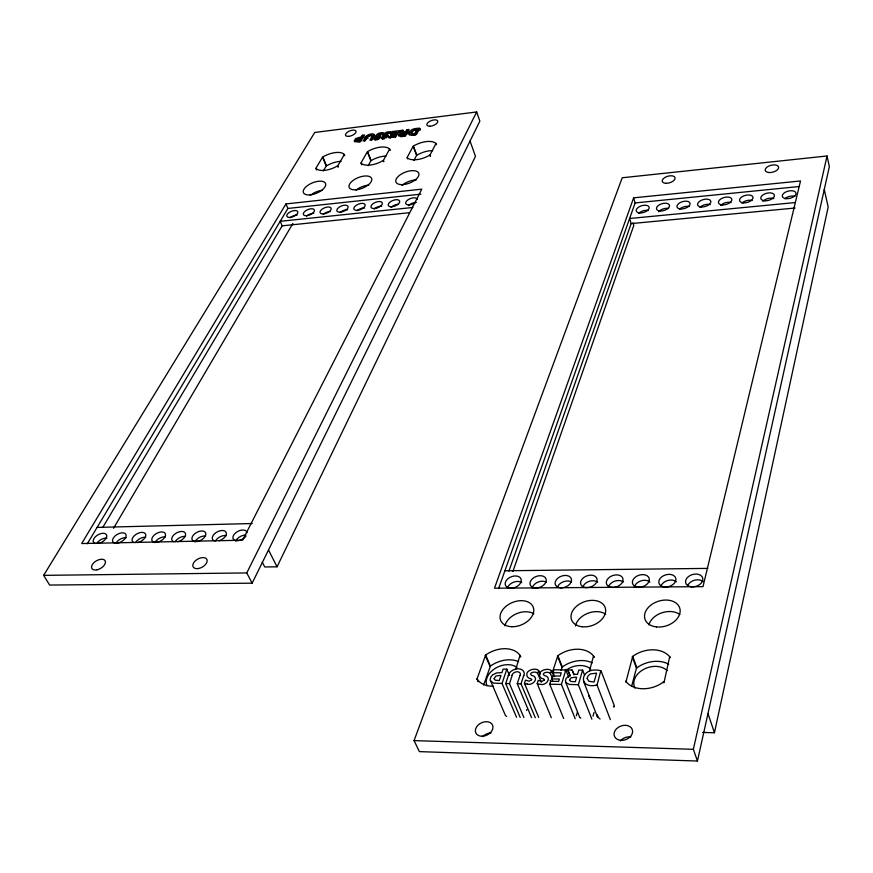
<?xml version="1.0" encoding="UTF-8"?>
<svg xmlns="http://www.w3.org/2000/svg" width="873" height="873" viewBox="0 0 873 873"><rect width="100%" height="100%" fill="white"/><g stroke="black" fill="none" stroke-linecap="round" stroke-linejoin="round"><path stroke-width="1.31" d="M409.295 134.879L410.441 132.805L413.311 130.95M597.034 714.529L597.569 717.202M401.318 136.155L402.027 135.206M404.646 133.307L404.974 133.263A9.69 4.463 -20.9 0 1 406.338 133.132L405.77 131.616L406.796 129.728L409.044 129.455L405.618 135.752C396.593 138.676 399.005 133.602 404.515 132.892A7.704 3.536 -20.9 0 1 405.094 132.849L405.661 134.366L404.625 136.275L401.46 136.417M544.479 680.002L541.969 681.387L538.226 680.383L537.222 683.57L551.299 717.693M531.69 679.849L529.114 681.202L525.481 680.187L524.455 683.363L538.706 717.377M702.7 732.436L714.43 732.753L828.182 207.054L824.265 189.463M697.44 761.038L829.35 166.579L827.037 155.983L622.22 177.765L414.064 740.62L419.4 751.62L697.44 761.038L693.348 749.307L827.037 155.983M664.037 682.479L669.678 656.736A25.524 18.682 -18.5 0 0 632.696 656.387L625.974 681.889M631.594 686.473L636.45 668.161L632.292 656.692M592.996 716.198L594.044 712.455M597.056 685.032L600.777 670.77A11.218 8.173 -20.8 0 0 598.791 670.311L598.049 670.18A21.509 15.736 -21 0 0 596.739 670.06L596.15 670.028A16.041 11.709 -20.9 0 0 595.026 670.006C579.759 670.071 578.69 689.495 597.056 685.032L610.347 719.625M576.355 715.795L577.435 712.084M589.351 671.413L593.498 656.027A25.022 18.027 -21.5 0 0 557.847 655.699L552.347 672.45M591.883 719.177L578.341 684.727L582.629 670.137L578.777 670.093L577.49 674.425A16.085 11.709 -21.8 0 0 574.019 674.349L572.088 670.006L567.723 669.951L570.145 676.073M575.198 718.763L561.437 684.454L565.835 669.929L553.995 669.777L553.089 672.712L554.617 676.499M561.012 670.235L562.321 666.972A24.891 18.071 -21.5 0 1 592.265 662.869M552.784 681.344L551.791 678.899L552.707 675.942L560.259 676.051L561.252 672.821L553.089 672.712M551.998 677.415L550.459 673.618C553.766 668.074 544.883 668.838 542.024 670.802C538.03 672.679 538.925 678.474 543.453 678.899A5.533 3.994 -22.9 0 1 544.043 679.227L544.479 679.827M563.652 718.479L549.739 684.257L550.656 681.289L558.633 681.42L559.364 679.008L551.791 678.899M541.315 682.271L537.692 673.443C541.042 667.889 532.039 668.674 529.224 670.704C525.328 672.625 526.244 678.277 530.686 678.703A5.522 3.961 -23.4 0 1 531.264 679.03L531.701 679.63M535.302 717.737L521.028 683.799L523.713 675.516M531.57 717.65L517.253 683.734L519.981 675.396M523.887 717.464L509.472 683.603L512.222 675.287M515.856 668.969L520.035 655.361A24.608 17.373 -24 0 0 485.65 655.045L477.029 678.91L477.64 680.307M520.188 717.366L505.718 683.548L508.457 675.298M516.554 717.279L502.04 683.483L506.82 669.176L503.11 669.133L501.931 672.647L496.595 672.93L492.59 674.851L490.768 677.099L490.124 679.761L505.554 715.762M354.722 141.83L356.577 139.669M483.62 685.032L490.419 666.11A24.477 17.416 -24.1 0 1 518.518 661.603M512.877 571.477L633.787 225.441L633.012 222.866M508.915 571.117L631.146 223.597L629.619 218.512L795.205 202.558M498.581 588.609L635.129 202.929L633.623 197.844L800.519 180.962L702.994 586.645L494.5 588.206L633.623 197.844M526.528 710.371L526.866 709.553M389.031 137.618L389.653 136.515L394.312 135.948L394.891 134.911L390.46 135.457L391.169 134.169L395.6 133.624L396.375 132.216L391.595 132.816L392.293 131.539L399.234 130.677L395.775 136.963L388.943 137.803M357.166 141.164L357.352 141.863M262.271 562.179L264.737 566.97L277.057 566.806L475.458 156.343L470.056 141.044M252.144 583.175L479.855 121.161L476.658 111.962L314.738 132.467L43.65 575.362L49.63 585.052L252.144 583.175L246.764 572.928L476.658 111.962M435.954 143.51L430.062 154.914L430.498 156.071M413.966 160.37L416.585 155.405L413.147 146.249L407.091 157.609L407.647 158.875M414.937 133.416L416.988 129.597L417.556 131.114L415.504 134.933L414.937 133.416C407.997 135.151 412.776 128.647 416.934 129.597M406.338 133.132L407.364 131.245L406.796 129.728M407.898 134.115L408.542 132.936M404.625 136.275L404.057 134.758L405.094 132.849M391.169 134.169L391.748 135.675L396.167 135.129L396.942 133.733L396.375 132.216M391.049 134.027L391.344 133.514C390.591 128.768 379.1 134.944 385.571 136.101A3.372 1.539 -21.2 0 1 385.899 136.188M390.766 132.009C389.86 134.082 386.903 132.423 385.822 133.984M382.658 139.233L382.418 137.126L385.877 136.766M368.133 165.706L370.883 160.785L367.326 151.749L360.964 163.011L361.76 164.844M383.083 135.828L382.505 134.322L383.28 132.936M381.643 138.512L382.418 137.126M383.127 135.741L383.858 134.442C383.127 129.706 371.647 135.893 378.074 137.028A3.372 1.539 -21.3 0 1 378.402 137.116M374.157 139.429L374.932 138.043L378.38 137.694M375.183 140.149L374.932 138.043M371.385 140.051L372.542 138.01L371.953 136.515L369.89 140.149L372.116 139.876L374.146 136.275L374.735 137.77M364.587 140.902L365.743 138.883L365.154 137.377L363.103 140.979L365.307 140.706L367.38 137.083L367.969 138.578M359.163 141.863L360.036 141.753L361.302 139.549L360.713 138.054A9.821 4.463 -21.6 0 0 360.189 138.098L356.631 139.571M360.069 138.545L362.022 138.305L362.906 136.755L362.317 135.26L364.521 134.988L360.931 141.251L355.998 141.764L354.143 141.044L355.617 138.567L361.433 136.81L362.317 135.26M360.036 141.753L359.447 140.258L360.713 138.054M344.333 154.499L337.818 165.728L338.277 166.852M323.359 170.912L326.229 166.034L322.563 157.118L315.906 168.293L316.604 169.984M113.512 528.296L292.946 223.346M102.687 527.565L282.186 225.834L409.219 212.728M87.333 543.737L287.894 208.451L420.884 194.144M285.94 203.933L81.669 543.541L242.585 540.212L421.79 189.146L285.94 203.933L287.894 208.451M386.401 135.49L387.186 134.966M378.347 134.911L380.301 134.082L382.505 134.322M378.926 136.417L380.224 135.719M412.22 133.132L411.794 134.595L413.311 135.14M625.701 681.169L625.952 681.486A25.524 18.682 -18.5 0 0 663.36 682.053L663.775 681.748M636.45 668.161L636.854 667.856A25.382 18.726 -18.5 0 1 668.696 664.211M357.515 139.32L356.566 140.247L359.447 140.258M386.292 134.147L383.967 136.646M401.176 132.532L401.973 133.995L401.394 132.478L400.14 133.078L398.503 134.66L398.612 135.959M357.723 139.233L359.207 138.731M386.608 134.016L388.049 133.58M414.424 130.524L416.847 129.957A9.723 4.485 -20.7 0 1 417.447 129.881L417.84 129.848A13.03 6.013 -20.7 0 1 418.593 129.793L419.029 129.782A6.809 3.132 -20.7 0 1 419.466 129.782M401.034 132.292L400.336 130.535L402.889 130.219L403.752 131.845L404.45 131.736A9.701 4.463 -20.9 0 1 405.77 131.616M377.551 139.691L375.957 139.68L375.325 138.163M415.985 131.266L417.556 131.114M388.9 133.416L390.689 133.362M404.264 134.507L405.083 134.409A7.693 3.547 -20.9 0 1 405.661 134.366M360.091 139.669L360.778 139.593A9.81 4.474 -21.6 0 1 361.302 139.549M362.906 136.755L363.594 136.668M399.801 132.183L392.872 133.045L392.293 131.539M400.903 132.052L403.457 131.736L404.21 133.154M407.364 131.245L409.044 131.037M400.903 134.911L404.057 134.758M402.388 134.966L403.042 136.472M375.772 139.494C378.969 140.084 383.891 135.304 378.402 135.424M412.82 207.468L280.2 221.316L282.186 225.834M635.129 202.929L799.035 186.549M631.146 223.597L795.107 208.014M384.513 138.829L383.476 138.774L382.811 137.247M97.099 527.412L252.242 523.527M43.65 575.362L246.764 572.928M504.9 570.778L707.861 568.388M382.767 134.256L378.456 135.25L376.492 137.519M502.04 683.483L493.671 683.133L490.375 680.831M505.718 683.548L509.472 683.603M517.253 683.734L521.028 683.799M549.739 684.257L561.437 684.454M578.341 684.727L569.458 684.443L566.01 682.741L565.409 680.875L566.097 678.408L570.08 675.124L567.723 669.951M414.064 740.62L693.348 749.307M527.27 684.072C532.846 686.123 540.169 677.197 531.592 675.342C527.827 672.81 535.891 670.551 537.692 673.443M385.975 137.574L386.15 137.607A3.372 1.539 -21.2 0 1 386.477 137.705M378.435 138.491L378.664 138.534A3.361 1.539 -21.3 0 1 378.991 138.621M388.932 136.843L386.946 136.177L386.248 134.638L388.278 135.26L388.256 136.45L383.367 138.567A3.841 1.757 -21.1 0 1 381.752 138.556M378.991 136.93L381.065 137.508M613.435 706.792L614.035 706.988M537.222 683.57L537.419 683.69A6.22 4.474 -22.8 0 0 540.027 684.192C545.8 686.462 552.915 677.262 544.337 675.516C540.54 673.061 548.593 670.671 550.459 673.618M524.455 683.363L524.662 683.483A6.198 4.441 -23.3 0 0 527.237 683.985M599.5 718.588L600.089 718.992M477.029 678.91L478.142 681.3M400.336 130.535L401.394 132.478M268.502 549.99L277.057 566.806M477.946 680.995L478.251 681.693M485.65 655.045L490.419 666.11M485.246 655.328L490.026 666.394M506.82 669.176L509.483 675.429M520.035 655.361L520.832 657.053M538.696 670.268L540.245 674.054M550.23 680.329L550.514 681.038M338.004 167.016L337.545 165.892A15.932 7.3 -22.1 0 1 316.015 168.413M344.791 155.623L344.224 154.39A15.932 7.3 -22.1 0 0 322.835 156.954L326.502 165.87A15.878 7.344 -22.1 0 1 341.114 161.363M551.452 670.431L553.995 676.75M565.584 681.955L579.836 717.693M565.835 669.929L568.749 677.273M557.847 655.699L562.321 666.972M557.443 655.994L561.928 667.267M358.181 140.411L358.77 141.906M572.088 670.006L574.019 674.905M361.433 136.81L362.022 138.305M588.839 695.879L589.799 698.345M582.629 670.137L584.539 675.058M383.847 161.527L383.4 160.381L389.609 149.076L390.045 150.211M383.563 161.691L383.127 160.545A16.107 7.464 -21.4 0 1 361.073 163.131M583.404 680.951L597.383 716.788M379.799 135.784L380.388 137.29M378.882 135.588L379.46 137.094M378.074 137.028L378.664 138.534M385.571 136.101L386.15 137.607M384.644 135.915L385.222 137.421M389.936 150.091L389.489 148.956A16.107 7.464 -21.4 0 0 367.598 151.586L371.156 160.621A16.052 7.519 -21.4 0 1 385.986 156.049M389.653 136.515L390.231 138.032M387.296 134.857L387.874 136.363M593.727 656.332L594 657.053M593.498 656.027L594.044 657.456M394.891 134.911L395.469 136.417L394.891 137.454L394.312 135.948M601.071 670.89L614.199 705.471M395.6 133.624L396.167 135.129M403.752 131.845L404.319 133.362M402.889 130.219L403.457 131.736M413.726 133.558L414.293 135.086M625.952 681.486L626.214 682.206M430.214 156.234L429.789 155.078A16.303 7.65 -20.7 0 1 407.211 157.729M420.306 129.848L419.738 128.331L416.486 134.42C404.876 138.043 408.488 128.844 416.279 128.44A9.734 4.474 -20.7 0 1 416.879 128.364L417.272 128.32A13.04 6.013 -20.7 0 1 418.025 128.276L418.462 128.255A6.809 3.132 -20.7 0 1 419.586 128.298L420.142 129.826M436.38 144.667L435.834 143.39A16.303 7.65 -20.7 0 0 413.42 146.086L416.858 155.241A16.249 7.693 -20.6 0 1 432.648 150.614M632.696 656.387L636.854 667.856M663.36 682.053L663.622 682.784M669.678 656.736L669.929 657.456M669.929 657.042L670.18 657.773M707.981 713.536L714.43 732.753M310.81 194.974A11.916 5.609 -22.5 0 1 322.213 190.292M356.26 189.954A12.047 5.751 -21.8 0 1 368.744 185.131M402.017 185.491A12.2 5.893 -21 0 1 416.399 179.914M290.185 217.748A5.936 2.826 -23 0 1 297.191 215.031M306.685 216.013A5.958 2.848 -22.7 0 1 313.723 213.285M323.337 214.267A5.98 2.87 -22.5 0 1 330.398 211.528M340.121 212.499A6.013 2.903 -22.2 0 1 347.672 209.771M357.068 210.72A6.035 2.925 -21.9 0 1 364.652 207.981M374.157 208.92A6.056 2.957 -21.7 0 1 381.774 206.17M391.049 207.458A6.089 2.979 -21.4 0 1 398.59 204.326M408.444 205.624A6.111 3.001 -21.1 0 1 416.006 202.481M96.761 543.421A7.464 4.158 -30.1 0 1 106.899 538.183M115.771 543.486A7.486 4.212 -29.8 0 1 126.203 537.757M135.49 542.613A7.508 4.267 -29.5 0 1 145.715 537.332M154.936 542.679A7.541 4.321 -29.2 0 1 165.423 536.895M175.069 541.806A7.562 4.376 -28.9 0 1 185.36 536.448M194.952 541.86A7.595 4.43 -28.6 0 1 205.504 536.011M215.511 540.965A7.617 4.485 -28.3 0 1 226.413 535.662M235.841 541.02A7.65 4.551 -27.9 0 1 245.891 535.051M415.93 202.1A6.122 3.001 -21.1 0 1 406.676 204.511A6.122 3.001 -21.1 0 1 409.524 198.924A6.122 3.001 -21.1 0 1 417.25 199.513M95.343 543.475A7.475 4.147 -30 0 1 96.827 535.564A7.475 4.147 -30 0 1 106.702 535.356A7.475 4.147 -30 0 1 98.693 543.41M133.831 542.515A7.53 4.256 -29.5 0 1 135.992 534.396A7.53 4.256 -29.5 0 1 145.726 534.603A7.53 4.256 -29.5 0 1 137.727 542.602M173.629 541.697A7.584 4.365 -28.9 0 1 175.604 533.49A7.584 4.365 -28.9 0 1 185.556 533.698A7.584 4.365 -28.9 0 1 177.623 541.773M214.311 540.856A7.639 4.474 -28.2 0 1 215.871 532.705A7.639 4.474 -28.2 0 1 226.172 532.486A7.639 4.474 -28.2 0 1 219.079 540.758M245.913 536.197A7.661 4.54 -27.9 0 1 234.488 540.201A7.661 4.54 -27.9 0 1 237.303 531.668A7.661 4.54 -27.9 0 1 247.048 532.759M371.549 136.69A2.717 1.233 -21.3 0 1 372.673 137.999M367.238 137.105A2.717 1.233 -21.3 0 1 370.567 135.228A2.717 1.233 -21.3 0 1 372.094 136.504M365.012 137.399A5.205 2.357 -21.3 0 1 371.309 133.918A5.205 2.357 -21.3 0 1 374.299 136.253M365.601 138.905A5.194 2.368 -21.3 0 1 371.636 135.457A5.194 2.368 -21.3 0 1 375.041 137.443M375.761 139.462A3.83 1.746 -21.3 0 1 374.266 139.484M511.982 675.287A4.452 3.176 -23.6 0 1 517.274 671.752A4.452 3.176 -23.6 0 1 520.21 675.407M508.206 675.298A8.501 6.067 -23.6 0 1 518.267 668.773A8.501 6.067 -23.6 0 1 523.964 675.527M613.577 706.322A11.022 8.228 -20.7 0 1 614.188 706.497M482.802 736.561A9.188 6.744 -25.9 0 1 490.953 732.873M620.343 740.959A9.483 7.235 -20.3 0 1 630.928 736.932M493.463 686.2A24.608 17.373 -24 0 1 477.225 679.216M648.868 624.893A18.147 12.964 -17.4 0 1 661.876 612.813A18.147 12.964 -17.4 0 1 679.816 614.483M575.503 625.963A17.798 12.538 -20.2 0 1 587.802 613.293A17.798 12.538 -20.2 0 1 605.698 614.232M504.91 625.832A17.493 12.113 -22.6 0 1 516.827 613.588A17.493 12.113 -22.6 0 1 533.883 613.828M687.553 586.241A8.806 6.166 -16.1 0 1 694.231 580.305A8.806 6.166 -16.1 0 1 703.125 581.604M660.872 586.438A8.741 6.089 -17.1 0 1 667.561 580.545A8.741 6.089 -17.1 0 1 676.324 581.833M634.409 587.202A8.675 6.024 -18 0 1 640.869 580.894A8.675 6.024 -18 0 1 649.861 582.062M608.416 587.289A8.61 5.947 -18.9 0 1 614.647 581.2A8.61 5.947 -18.9 0 1 623.398 581.985M582.837 587.027A8.555 5.882 -19.8 0 1 589.264 581.331A8.555 5.882 -19.8 0 1 597.601 582.215M557.465 587.223A8.501 5.805 -20.7 0 1 563.369 581.756A8.501 5.805 -20.7 0 1 571.422 581.942M532.257 587.966A8.446 5.74 -21.5 0 1 537.975 582.116A8.446 5.74 -21.5 0 1 546.269 582.171M507.497 588.151A8.392 5.664 -22.2 0 1 513.488 582.236A8.392 5.664 -22.2 0 1 521.759 582.607M784.794 198.76A7.028 3.732 -13.9 0 1 794.91 196.327M762.926 201.314A6.973 3.699 -14.4 0 1 773.904 198.618M741.963 203.103A6.929 3.667 -14.8 0 1 752.122 200.517M720.705 205.428A6.875 3.645 -15.2 0 1 731.039 202.569M699.906 207.447A6.831 3.612 -15.7 0 1 710.164 204.609M679.565 209.182A6.788 3.579 -16.1 0 1 689.113 206.519M658.657 211.735A6.744 3.557 -16.5 0 1 668.532 208.494M638.709 213.405A6.7 3.525 -16.9 0 1 648.268 210.469M506.7 716.449A5.456 3.972 -24.5 0 1 506.405 716.111M580.785 718.141A4.747 3.525 -21.7 0 1 580.545 717.792M598.987 718.141A8.13 6.067 -20.8 0 1 597.721 715.925M486.938 685.654A18.017 12.822 -24.1 0 1 495.526 668.205A18.017 12.822 -24.1 0 1 517.056 667.507M634.944 688.142A18.682 13.782 -18.5 0 1 643.663 669.373A18.682 13.782 -18.5 0 1 667.168 670.671M565.147 670.9A18.322 13.302 -21.5 0 1 590.748 669.034M494.096 678.714L495.329 680.242L499.28 680.536L500.971 675.506A16.085 11.48 -24.6 0 0 500.065 675.429L495.886 676.029L494.096 678.714M569.512 680.143L570.756 681.464L575.329 681.715L576.638 677.295A12.68 9.243 -21.8 0 0 575.634 677.208L571.16 677.754L569.523 680.078M587.169 678.419L588.926 681.311L594.066 681.988L596.597 673.138L590.301 673.923L588.075 675.909L587.169 678.419M429.931 126.225A5.784 2.652 -20.4 0 0 437.81 121.271A5.784 2.652 -20.4 0 0 429.221 121.62A5.784 2.652 -20.4 0 0 429.931 126.225M348.731 136.363A5.664 2.543 -21.6 0 0 356.053 131.266A5.664 2.543 -21.6 0 0 347.487 132.129A5.664 2.543 -21.6 0 0 348.731 136.363M310.079 194.886A11.96 5.576 -22.5 0 0 325.662 183.854A11.96 5.576 -22.5 0 0 307.733 185.414A11.96 5.576 -22.5 0 0 310.079 194.886M356.119 189.79A12.091 5.718 -21.8 0 0 371.68 178.659A12.091 5.718 -21.8 0 0 353.303 180.274A12.091 5.718 -21.8 0 0 356.119 189.79M403.271 184.585A12.244 5.86 -21 0 0 418.8 173.334A12.244 5.86 -21 0 0 399.954 174.993A12.244 5.86 -21 0 0 403.271 184.585M198.16 568.574A7.824 4.627 -29.1 0 0 206.934 559.528A7.824 4.627 -29.1 0 0 194.886 561.241A7.824 4.627 -29.1 0 0 198.16 568.574M97.078 569.796A7.682 4.332 -30.5 0 0 105.12 560.717A7.682 4.332 -30.5 0 0 93.291 563.325A7.682 4.332 -30.5 0 0 97.078 569.796M290.043 217.442A5.947 2.815 -23 0 0 297.857 211.91A5.947 2.815 -23 0 0 289.007 212.608A5.947 2.815 -23 0 0 290.043 217.442M306.652 215.696A5.969 2.837 -22.7 0 0 314.455 210.142A5.969 2.837 -22.7 0 0 305.528 210.851A5.969 2.837 -22.7 0 0 306.652 215.696M323.403 213.94A5.991 2.87 -22.5 0 0 331.205 208.363A5.991 2.87 -22.5 0 0 322.202 209.073A5.991 2.87 -22.5 0 0 323.403 213.94M340.295 212.161A6.013 2.892 -22.2 0 0 348.098 206.563A6.013 2.892 -22.2 0 0 339.008 207.283A6.013 2.892 -22.2 0 0 340.295 212.161M357.341 210.371A6.046 2.914 -21.9 0 0 365.143 204.751A6.046 2.914 -21.9 0 0 355.966 205.482A6.046 2.914 -21.9 0 0 357.341 210.371M374.55 208.56A6.067 2.946 -21.7 0 0 382.33 202.929A6.067 2.946 -21.7 0 0 373.077 203.66A6.067 2.946 -21.7 0 0 374.55 208.56M391.901 206.737A6.1 2.968 -21.4 0 0 399.681 201.085A6.1 2.968 -21.4 0 0 390.34 201.816A6.1 2.968 -21.4 0 0 391.901 206.737M117.331 543.159A7.497 4.201 -29.8 0 0 126.007 534.625A7.497 4.201 -29.8 0 0 114.679 536.317A7.497 4.201 -29.8 0 0 117.331 543.159M156.78 542.34A7.551 4.31 -29.2 0 0 165.39 533.73A7.551 4.31 -29.2 0 0 153.866 535.433A7.551 4.31 -29.2 0 0 156.78 542.34M197.091 541.511A7.606 4.42 -28.6 0 0 205.646 532.803A7.606 4.42 -28.6 0 0 193.904 534.527A7.606 4.42 -28.6 0 0 197.091 541.511M482.245 736.234A9.243 6.722 -25.8 0 0 492.59 725.168A9.243 6.722 -25.8 0 0 477.684 725.507A9.243 6.722 -25.8 0 0 482.245 736.234M620.987 740.337A9.538 7.213 -20.4 0 0 632.303 729.555A9.538 7.213 -20.4 0 0 616.753 728.573A9.538 7.213 -20.4 0 0 620.987 740.337M656.452 626.912A18.246 12.931 -17.5 0 0 679.849 608.448A18.246 12.931 -17.5 0 0 650.691 605.262A18.246 12.931 -17.5 0 0 656.452 626.912M582.073 626.759A17.886 12.506 -20.2 0 0 605.469 608.623A17.886 12.506 -20.2 0 0 577.468 605.48A17.886 12.506 -20.2 0 0 582.073 626.759M511.873 626.716A17.58 12.069 -22.6 0 0 533.381 607.597A17.58 12.069 -22.6 0 0 505.478 606.768A17.58 12.069 -22.6 0 0 511.873 626.716M665.935 183.308A6.668 3.416 -16.4 0 0 675.113 177.863A6.668 3.416 -16.4 0 0 664.964 177.426A6.668 3.416 -16.4 0 0 665.935 183.308M768.753 172.527A6.897 3.557 -14.4 0 0 778.629 167.332A6.897 3.557 -14.4 0 0 768.316 166.307A6.897 3.557 -14.4 0 0 768.753 172.527M691.427 586.809A8.828 6.155 -16.2 0 0 702.678 578.013A8.828 6.155 -16.2 0 0 688.481 576.562A8.828 6.155 -16.2 0 0 691.427 586.809M664.517 587.005A8.763 6.078 -17.1 0 0 675.767 578.264A8.763 6.078 -17.1 0 0 661.778 576.835A8.763 6.078 -17.1 0 0 664.517 587.005M637.945 587.202A8.697 6.013 -18.1 0 0 649.196 578.515A8.697 6.013 -18.1 0 0 635.402 577.086A8.697 6.013 -18.1 0 0 637.945 587.202M611.711 587.398A8.632 5.947 -19 0 0 622.962 578.766A8.632 5.947 -19 0 0 609.365 577.348A8.632 5.947 -19 0 0 611.711 587.398M585.805 587.594A8.577 5.871 -19.8 0 0 597.056 579.017A8.577 5.871 -19.8 0 0 583.655 577.599A8.577 5.871 -19.8 0 0 585.805 587.594M560.99 587.835A8.523 5.805 -20.7 0 0 571.313 578.701A8.523 5.805 -20.7 0 0 557.629 578.363A8.523 5.805 -20.7 0 0 560.99 587.835M535.716 588.02A8.468 5.729 -21.5 0 0 546.051 578.941A8.468 5.729 -21.5 0 0 532.552 578.613A8.468 5.729 -21.5 0 0 535.716 588.02M510.749 588.206A8.414 5.664 -22.2 0 0 521.105 579.181A8.414 5.664 -22.2 0 0 507.77 578.854A8.414 5.664 -22.2 0 0 510.749 588.206M785.973 198.64A7.039 3.721 -14 0 0 796.023 193.315A7.039 3.721 -14 0 0 785.438 192.158A7.039 3.721 -14 0 0 785.973 198.64M764.988 200.79A6.984 3.688 -14.4 0 0 774.362 195.094A6.984 3.688 -14.4 0 0 763.439 194.581A6.984 3.688 -14.4 0 0 764.988 200.79M743.61 202.863A6.94 3.667 -14.8 0 0 752.984 197.2A6.94 3.667 -14.8 0 0 742.181 196.687A6.94 3.667 -14.8 0 0 743.61 202.863M722.451 204.926A6.886 3.634 -15.3 0 0 731.814 199.284A6.886 3.634 -15.3 0 0 721.142 198.76A6.886 3.634 -15.3 0 0 722.451 204.926M701.499 206.966A6.842 3.601 -15.7 0 0 710.84 201.347A6.842 3.601 -15.7 0 0 700.31 200.823A6.842 3.601 -15.7 0 0 701.499 206.966M680.754 208.985A6.798 3.579 -16.1 0 0 690.085 203.398A6.798 3.579 -16.1 0 0 679.685 202.863A6.798 3.579 -16.1 0 0 680.754 208.985M660.217 210.993A6.755 3.547 -16.5 0 0 669.526 205.417A6.755 3.547 -16.5 0 0 659.257 204.882A6.755 3.547 -16.5 0 0 660.217 210.993M639.865 212.968A6.711 3.514 -16.9 0 0 649.174 207.425A6.711 3.514 -16.9 0 0 639.025 206.879A6.711 3.514 -16.9 0 0 639.865 212.968"/></g></svg>
